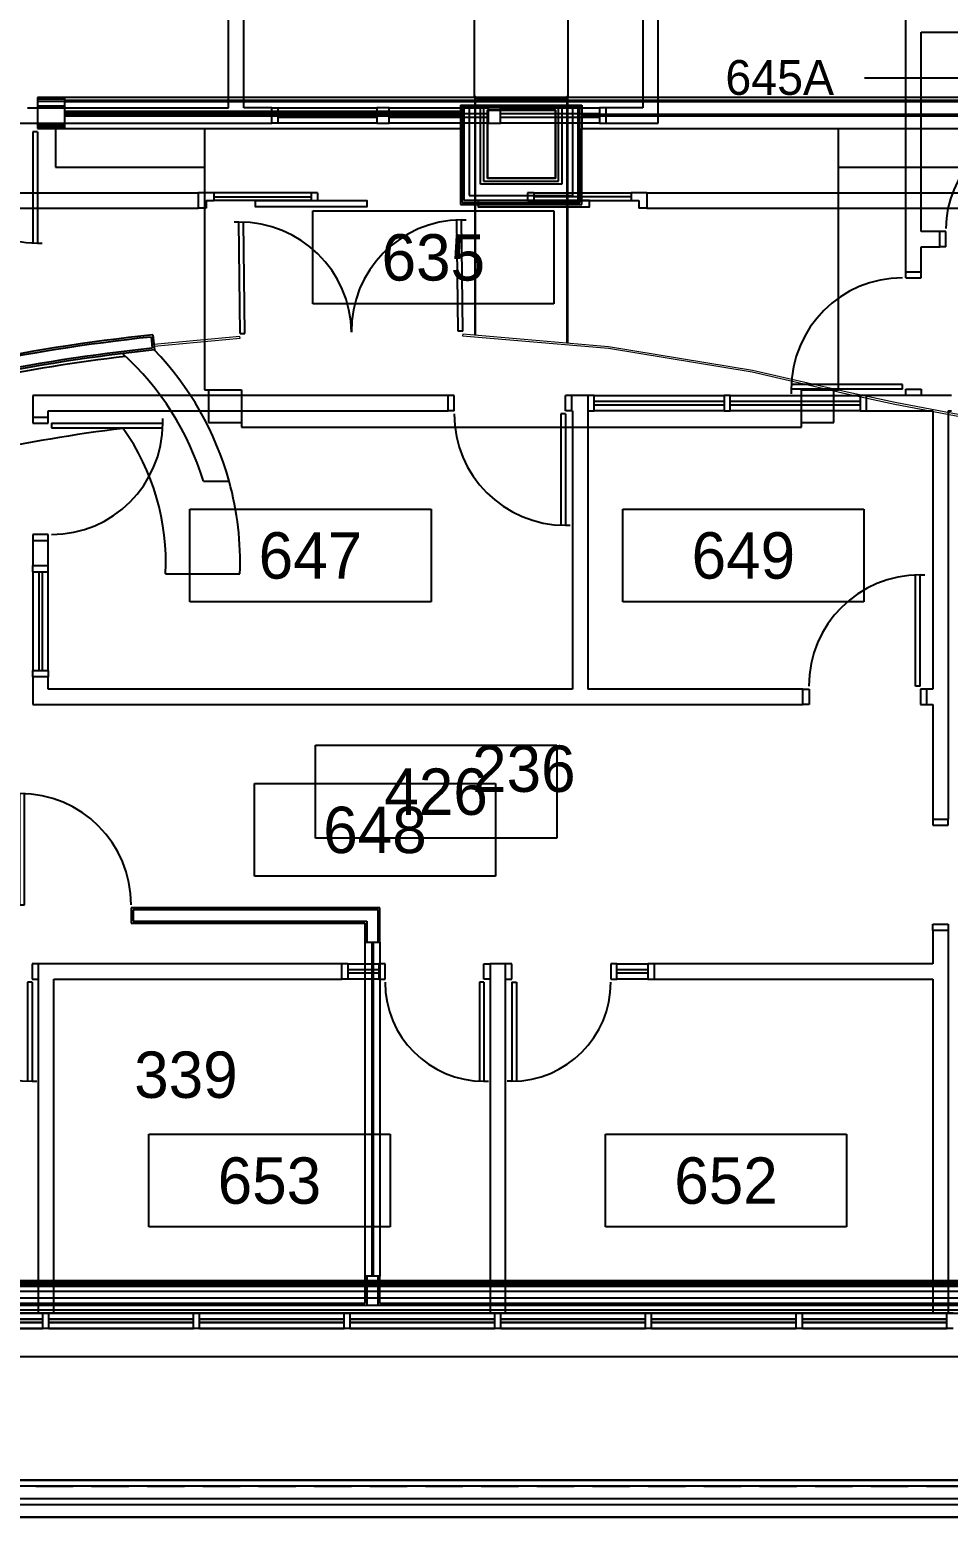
# Model space of a CAD drawing. Header units: inches. Extents: x -219 to 4035, y -10 to 4981.
# Drawn here: x 2569 to 2866, y 2234.5 to 2715.5 of the extents above; entities that cross this region are included whole.
import ezdxf
from ezdxf.enums import TextEntityAlignment as Align

# ---------------------------------------------------------------- set-up
doc = ezdxf.new("R2010")
doc.units = ezdxf.units.IN
doc.header["$LTSCALE"] = 48
doc.header["$MEASUREMENT"] = 0
doc.linetypes.add('HIDDEN', pattern=[0.375, 0.25, -0.125])
doc.layers.get('0').update_dxf_attribs({"color": 13, "linetype": 'CONTINUOUS'})
for name, color, linetype in [('F1-BLDG3', 161, 'CONTINUOUS'), ('F2-BLDG1', 7, 'CONTINUOUS'), ('F2-BLDG2', 2, 'HIDDEN'), ('F2-BLDG3', 161, 'CONTINUOUS'), ('f2-casework1', 4, 'CONTINUOUS'), ('F2-DOOR1', 3, 'CONTINUOUS'), ('F2-RMNOS', 3, 'CONTINUOUS'), ('F3-BLDG1', 7, 'CONTINUOUS'), ('F3-BLDG3', 161, 'CONTINUOUS'), ('F3-BLDG4', 2, 'CONTINUOUS'), ('f3-casework1', 4, 'CONTINUOUS'), ('f3-casework2', 8, 'CONTINUOUS'), ('F3-DOOR1', 3, 'CONTINUOUS'), ('F3-RMNOS', 3, 'CONTINUOUS'), ('F3-WINDOW1', 1, 'CONTINUOUS'), ('F4-BLDG1', 7, 'CONTINUOUS'), ('F4-BLDG3', 161, 'CONTINUOUS'), ('F4-BLDG4', 2, 'CONTINUOUS'), ('F4-DOOR1', 3, 'CONTINUOUS'), ('F4-RMNOS', 3, 'CONTINUOUS'), ('F4-WINDOW1', 1, 'CONTINUOUS'), ('F4-WINDOW2', 4, 'CONTINUOUS'), ('F5-BLDG3', 161, 'CONTINUOUS'), ('F6-BLDG1', 7, 'CONTINUOUS'), ('F6-BLDG3', 161, 'CONTINUOUS'), ('F6-DOOR1', 3, 'CONTINUOUS'), ('F6-DOORJMB', 32, 'CONTINUOUS'), ('F6-RMNOS', 3, 'CONTINUOUS'), ('F6-WINDOW1', 1, 'CONTINUOUS'), ('F6-WINDOW2', 4, 'CONTINUOUS')]:
    doc.layers.add(name, color=color, linetype=linetype)
for name, color, linetype, plot in [('F2-Bldg1A', 8, 'CONTINUOUS', False), ('F2-COLUMN1', 8, 'CONTINUOUS', False), ('F3-Bldg1A', 8, 'CONTINUOUS', False), ('F3-COLUMN1', 8, 'CONTINUOUS', False)]:
    doc.layers.add(name, color=color, linetype=linetype, plot=plot)
doc.styles.add('ORIG-RMNOS', font='noting.shx')
doc.styles.add('RMNOS', font='noting.shx')

# ---------------------------------------------------------------- blocks, each defined once
blk = doc.blocks.new('L-34C1')
for p, q in [((-11, 11), (11, 11)), ((-11, 11), (-11, -11)), ((11, 11), (11, -11)), ((-11, -11), (11, -11))]:
    blk.add_line(p, q)
blk = doc.blocks.new('ADR-36L')
for p, q in [((0, 37), (-1.5, 37)), ((0, 1), (0, 37)), ((1.5, 1), (1.5, 36.97)), ((0, 1), (1.5, 1))]:
    blk.add_line(p, q)
blk.add_arc((0, 1), 36, 0, 90)
blk = doc.blocks.new('ADR-36R')
for p, q in [((-1.5, 1), (-1.5, 36.97)), ((0, 1), (0, 37)), ((0, 37), (1.5, 37)), ((0, 1), (-1.5, 1))]:
    blk.add_line(p, q)
blk.add_arc((0, 1), 36, 90, 180)
blk = doc.blocks.new('ADR-32L')
for p, q in [((0, 33), (-1.5, 33)), ((0, 1), (0, 33)), ((1.5, 1), (1.5, 32.96)), ((0, 1), (1.5, 1))]:
    blk.add_line(p, q)
blk.add_arc((0, 1), 32, 0, 90)
blk = doc.blocks.new('ADR-32R')
for p, q in [((-1.5, 1), (-1.5, 32.96)), ((0, 1), (0, 33)), ((0, 33), (1.5, 33)), ((0, 1), (-1.5, 1))]:
    blk.add_line(p, q)
blk.add_arc((0, 1), 32, 90, 180)
blk = doc.blocks.new('rmnos')
at = {"color": 11}
for p, q in [((-0.40625, 0.15625), (0.40625, 0.15625)), ((-0.40625, -0.15625), (-0.40625, 0.15625)), ((0.40625, 0.15625), (0.40625, -0.15625)), ((0.40625, -0.15625), (-0.40625, -0.15625))]:
    blk.add_line(p, q, dxfattribs=at)
at = {"color": 9, "style": 'ORIG-RMNOS'}
blk.add_attdef('ROOM', text='', height=0.15625, dxfattribs=at).set_placement((0, 0), align=Align.MIDDLE)
blk = doc.blocks.new('ADR-36DL')
for p, q in [((0, 37), (-1.5, 37)), ((0, 1), (0, 37)), ((1.5, 1), (1.5, 36.97)), ((70.5, 1), (70.5, 36.97)), ((72, 1), (72, 37)), ((72, 37), (73.5, 37)), ((0, 1), (1.5, 1)), ((72, 1), (70.5, 1))]:
    blk.add_line(p, q)
for centre, start, end in [((0, 1), 0, 90), ((72, 1), 90, 180)]:
    blk.add_arc(centre, 36, start, end)
blk = doc.blocks.new('RMNOS-1')
at = {"color": 9, "style": 'RMNOS'}
blk.add_attdef('ROOM', text='', height=0.1562, dxfattribs=at).set_placement((0, 0), align=Align.MIDDLE)
blk = doc.blocks.new('RMNOS-2')
at = {"color": 6, "style": 'RMNOS'}
blk.add_attdef('ROOM', text='', height=0.1172, dxfattribs=at).set_placement((0, 0), align=Align.MIDDLE)

msp = doc.modelspace()

# ---------------------------------------------------------------- linework, layer by layer
at = {"layer": 'F1-BLDG3'}
msp.add_line((2427, 2286.5), (2965, 2286.5), dxfattribs=at)
at = {"layer": 'F2-BLDG1'}
for p, q in [((2916.5, 2693.62), (2571.5, 2693.62)), ((2571.5, 2693.62), (2571.5, 2683.5)), ((2571.5, 2683.5), (2708.25, 2683.5)), ((2708.25, 2683.5), (2708.25, 2659)), ((2747.5, 2659), (2747.5, 2683.5)), ((2747.5, 2683.5), (2916.5, 2683.5)), ((2708.25, 2659), (2747.5, 2659)), ((2435.5, 2311), (3016.5, 2311)), ((2427, 2286.5), (2965, 2286.5))]:
    msp.add_line(p, q, dxfattribs=at)
at = {"layer": 'F2-Bldg1A'}
for p, q in [((2580.25, 2693.62), (2580.25, 2683.5)), ((2580.25, 2693), (2571.5, 2693)), ((2571.5, 2692.37), (2580.25, 2692.37)), ((2580.25, 2690.75), (2571.5, 2690.75)), ((2904.25, 2692.56), (2580.25, 2692.56)), ((2904.25, 2692.19), (2580.25, 2692.19)), ((2580.25, 2689.19), (2708.25, 2689.19)), ((2580.25, 2688.69), (2708.25, 2688.69)), ((2708.25, 2691.12), (2708.25, 2683.5)), ((2708.25, 2691.12), (2747.5, 2691.12)), ((2747.5, 2690.5), (2708.25, 2690.5)), ((2708.87, 2690.5), (2708.87, 2659.62)), ((2709.5, 2660.25), (2709.5, 2690.5)), ((2711.12, 2690.5), (2711.12, 2661.87)), ((2714.75, 2665.5), (2714.75, 2690.5)), ((2715.75, 2690.5), (2715.75, 2666.5)), ((2740, 2666.5), (2740, 2690.5)), ((2741, 2690.5), (2741, 2665.5)), ((2744.62, 2661.87), (2744.62, 2690.5)), ((2746.25, 2690.5), (2746.25, 2660.25)), ((2746.87, 2659.62), (2746.87, 2690.5)), ((2747.5, 2691.12), (2747.5, 2683.5)), ((2571.5, 2684.75), (2580.25, 2684.75)), ((2580.25, 2684.12), (2571.5, 2684.12)), ((2580.25, 2688.19), (2708.25, 2688.19)), ((2580.25, 2687.69), (2708.25, 2687.69)), ((2747.5, 2688.19), (2904.25, 2688.19)), ((2747.5, 2687.69), (2904.25, 2687.69)), ((2741, 2665.5), (2714.75, 2665.5)), ((2715.75, 2666.5), (2740, 2666.5)), ((2746.25, 2660.25), (2709.5, 2660.25)), ((2711.12, 2661.87), (2744.62, 2661.87)), ((2708.87, 2659.62), (2746.87, 2659.62)), ((3017.75, 2309.12), (2434.25, 2309.12)), ((2434.87, 2310.38), (3017.13, 2310.38)), ((2434.87, 2309.75), (3017.13, 2309.75)), ((3019.38, 2307.5), (2432.62, 2307.5)), ((2405, 2300.5), (3019.38, 2300.5)), ((3019.38, 2301.5), (2432.62, 2301.5))]:
    msp.add_line(p, q, dxfattribs=at)
at = {"layer": 'F2-BLDG2'}
msp.add_line((2427, 2244.5), (2965, 2244.5), dxfattribs=at)
at = {"layer": 'F2-BLDG3'}
msp.add_lwpolyline([(2717, 2689.5), (2739, 2689.5), (2739, 2667.5), (2717, 2667.5)], close=True, dxfattribs=at)
at = {"layer": 'f2-casework1'}
for p, q in [((2577.37, 2683.5), (2577.37, 2671)), ((2625.5, 2683.5), (2625.5, 2599)), ((2830.5, 2599), (2830.5, 2683.5)), ((2577.37, 2671), (2625.5, 2671)), ((2830.5, 2671), (2904.25, 2671)), ((2625.5, 2599), (2637.5, 2599)), ((2626.75, 2599), (2626.75, 2588.5)), ((2637.5, 2599), (2637.5, 2587)), ((2818.5, 2587), (2818.5, 2599)), ((2818.5, 2599), (2830.5, 2599)), ((2829, 2588.5), (2829, 2599)), ((2626.75, 2588.5), (2637.5, 2588.5)), ((2818.5, 2588.5), (2829, 2588.5)), ((2637.5, 2587), (2818.5, 2587))]:
    msp.add_line(p, q, dxfattribs=at)
at = {"layer": 'F3-BLDG1'}
for p, q in [((2608.8, 2616.82), (2609.31, 2611.98)), ((2601.81, 2431.51), (2601.81, 2426.63)), ((2682.25, 2431.51), (2601.81, 2431.51)), ((2682.25, 2420.5), (2682.25, 2431.51)), ((2601.81, 2426.63), (2677.37, 2426.63)), ((2677.37, 2426.63), (2677.37, 2420.5)), ((2677.37, 2420.5), (2682.25, 2420.5)), ((2682.25, 2312.5), (2677.37, 2312.5)), ((2677.37, 2312.5), (2677.37, 2303.62)), ((2682.25, 2303.62), (2682.25, 2312.5)), ((2677.37, 2303.62), (2563.25, 2303.62)), ((3216.94, 2303.62), (2682.25, 2303.62)), ((2427, 2286.5), (2965, 2286.5))]:
    msp.add_line(p, q, dxfattribs=at)
msp.add_lwpolyline([(2717, 2667.5), (2739, 2667.5), (2739, 2689.5), (2717, 2689.5)], close=True, dxfattribs=at)
for radius, end in [(614.89, 101.91862), (610.01, 101.54754)]:
    msp.add_arc((2673.36, 2005.33), radius, 96.02751, end, dxfattribs=at)
at = {"layer": 'F3-Bldg1A'}
for p, q in [((2608.24, 2616.14), (2608.62, 2612.53)), ((2681.62, 2430.88), (2602.44, 2430.88)), ((2602.44, 2430.88), (2602.44, 2427.26)), ((2681.62, 2420.5), (2681.62, 2430.88)), ((2602.44, 2427.26), (2678, 2427.26)), ((2678, 2427.26), (2678, 2420.5)), ((2678, 2312.5), (2678, 2303)), ((2681.62, 2303), (2681.62, 2312.5)), ((3381.87, 2303), (2262.25, 2303)), ((2363, 2300.5), (3027, 2300.5))]:
    msp.add_line(p, q, dxfattribs=at)
for radius, start, end in [(614.26, 96.08581, 101.87134), (610.64, 96.08615, 101.59542)]:
    msp.add_arc((2673.36, 2005.33), radius, start, end, dxfattribs=at)
at = {"layer": 'F3-BLDG3'}
for p, q in [((2957, 2244.5), (2435, 2244.5)), ((2957, 2234.5), (2435, 2234.5))]:
    msp.add_line(p, q, dxfattribs=at)
at = {"layer": 'F3-BLDG4'}
for p, q in [((2712.78, 2693.88), (2712.78, 2908.12)), ((2743.09, 2693.88), (2743.09, 2908.12)), ((2957, 2240.5), (2435, 2240.5)), ((2957, 2238.5), (2435, 2238.5))]:
    msp.add_line(p, q, dxfattribs=at)
at = {"layer": 'f3-casework1'}
msp.add_line((2612.94, 2539.51), (2636.97, 2539.51), dxfattribs=at)
for centre, radius, start, end in [((2538, 2543.17), 99.03, 15.4255, 44.0037), ((2664.27, 2059.66), 530.94, 97.0412, 102.1802), ((2538, 2543.17), 75.03, 357.2055, 35.3648), ((2538, 2543.17), 99.03, 357.8831, 15.4255)]:
    msp.add_arc(centre, radius, start, end, dxfattribs=at)
at = {"layer": 'f3-casework2'}
msp.add_line((2625.14, 2569.51), (2633.47, 2569.51), dxfattribs=at)
for centre, radius, start, end in [((2664.27, 2059.66), 553.94, 96.6674, 101.6672), ((2538, 2543.17), 91.03, 16.8196, 47.9734)]:
    msp.add_arc(centre, radius, start, end, dxfattribs=at)
at = {"layer": 'F3-WINDOW1', "lineweight": 18}
for p, q in [((2712.78, 2693.88), (2712.78, 2616.72)), ((2713.28, 2693.88), (2712.78, 2693.88)), ((2713.28, 2616.68), (2713.28, 2693.88)), ((2742.34, 2693.63), (2713.53, 2693.63)), ((2713.53, 2693.63), (2713.53, 2693.13)), ((2742.34, 2693.13), (2742.34, 2693.63)), ((2742.59, 2693.88), (2742.59, 2663.38)), ((2743.09, 2693.88), (2742.59, 2693.88)), ((2743.09, 2663.38), (2743.09, 2693.88)), ((2713.53, 2693.13), (2742.34, 2693.13)), ((2742.59, 2663.38), (2743.09, 2663.38)), ((2742.59, 2663.38), (2742.59, 2614.15)), ((2743.09, 2663.38), (2742.59, 2663.38)), ((2743.09, 2614.11), (2743.09, 2663.38)), ((2709.01, 2617.05), (2708.96, 2616.55)), ((2708.96, 2616.55), (2756.1, 2612.48)), ((2756.16, 2612.98), (2709.01, 2617.05)), ((2636.97, 2616.26), (2609.13, 2613.7)), ((2609.18, 2613.2), (2637.01, 2615.76)), ((2637.01, 2615.76), (2636.97, 2616.26)), ((2756.1, 2612.48), (2802.61, 2604.83)), ((2802.71, 2605.33), (2756.16, 2612.98)), ((2802.61, 2604.83), (2833.22, 2597.77)), ((2833.33, 2598.26), (2802.71, 2605.33)), ((2833.22, 2597.77), (2848.78, 2594.42)), ((2848.88, 2594.91), (2833.33, 2598.26)), ((2848.78, 2594.42), (2895.16, 2585.57)), ((2895.25, 2586.06), (2848.88, 2594.91))]:
    msp.add_line(p, q, dxfattribs=at)
at = {"layer": 'F3-WINDOW1'}
for p, q in [((2677.37, 2420.5), (2677.37, 2312.5)), ((2679.56, 2420.5), (2679.56, 2312.5)), ((2680.06, 2420.5), (2680.06, 2312.5)), ((2682.25, 2420.5), (2682.25, 2312.5))]:
    msp.add_line(p, q, dxfattribs=at)
at = {"layer": 'F4-BLDG1'}
for p, q in [((2469.75, 2662.75), (2623.5, 2662.75)), ((2623.5, 2662.75), (2623.5, 2657.75)), ((2768.5, 2662.75), (2922.25, 2662.75)), ((2768.5, 2662.75), (2768.5, 2657.75)), ((2469.75, 2657.75), (2623.5, 2657.75)), ((2768.5, 2657.75), (2922.25, 2657.75))]:
    msp.add_line(p, q, dxfattribs=at)
at = {"layer": 'F4-BLDG3'}
for p, q in [((2965, 2246.5), (2427, 2246.5)), ((2427, 2234.5), (2965, 2234.5))]:
    msp.add_line(p, q, dxfattribs=at)
at = {"layer": 'F4-BLDG4'}
for p, q in [((2427.75, 2305.5), (2964.25, 2305.5)), ((2427, 2286.5), (2965, 2286.5))]:
    msp.add_line(p, q, dxfattribs=at)
at = {"layer": 'F4-DOOR1'}
for points in [[(2642, 2660.25), (2678, 2660.25), (2678, 2658.25), (2642, 2658.25)], [(2750, 2660.25), (2714, 2660.25), (2714, 2658.25), (2750, 2658.25)]]:
    msp.add_lwpolyline(points, close=True, dxfattribs=at)
at = {"layer": 'F4-WINDOW1'}
for p, q in [((2660, 2662.75), (2628.5, 2662.75)), ((2628.5, 2661.5), (2660, 2661.5)), ((2660, 2660.25), (2628.5, 2660.25)), ((2732, 2662.75), (2763.5, 2662.75)), ((2763.5, 2661.5), (2732, 2661.5)), ((2732, 2660.25), (2763.5, 2660.25)), ((2573.18, 2300.5), (2526.45, 2300.5)), ((2621.91, 2300.5), (2575.18, 2300.5)), ((2670.64, 2300.5), (2623.91, 2300.5)), ((2719.36, 2300.5), (2672.64, 2300.5)), ((2768.09, 2300.5), (2721.36, 2300.5)), ((2816.82, 2300.5), (2770.09, 2300.5)), ((2865.55, 2300.5), (2818.82, 2300.5)), ((2573.18, 2298.5), (2526.45, 2298.5)), ((2526.45, 2297.5), (2573.18, 2297.5)), ((2526.45, 2295.5), (2573.18, 2295.5)), ((2621.91, 2298.5), (2575.18, 2298.5)), ((2575.18, 2297.5), (2621.91, 2297.5)), ((2575.18, 2295.5), (2621.91, 2295.5)), ((2670.64, 2298.5), (2623.91, 2298.5)), ((2623.91, 2297.5), (2670.64, 2297.5)), ((2623.91, 2295.5), (2670.64, 2295.5)), ((2719.36, 2298.5), (2672.64, 2298.5)), ((2672.64, 2297.5), (2719.36, 2297.5)), ((2672.64, 2295.5), (2719.36, 2295.5)), ((2768.09, 2298.5), (2721.36, 2298.5)), ((2721.36, 2297.5), (2768.09, 2297.5)), ((2721.36, 2295.5), (2768.09, 2295.5)), ((2816.82, 2298.5), (2770.09, 2298.5)), ((2770.09, 2297.5), (2816.82, 2297.5)), ((2770.09, 2295.5), (2816.82, 2295.5)), ((2865.55, 2298.5), (2818.82, 2298.5)), ((2818.82, 2297.5), (2865.55, 2297.5)), ((2818.82, 2295.5), (2865.55, 2295.5))]:
    msp.add_line(p, q, dxfattribs=at)
at = {"layer": 'F4-WINDOW2'}
for p, q in [((2628.5, 2662.75), (2623.5, 2662.75)), ((2626, 2660.25), (2626, 2657.75)), ((2626, 2660.25), (2628.5, 2660.25)), ((2628.5, 2662.75), (2628.5, 2660.25)), ((2660, 2662.75), (2660, 2660.25)), ((2662, 2662.75), (2660, 2662.75)), ((2660, 2660.25), (2662, 2660.25)), ((2662, 2662.75), (2662, 2660.25)), ((2730, 2662.75), (2730, 2660.25)), ((2732, 2662.75), (2730, 2662.75)), ((2730, 2660.25), (2732, 2660.25)), ((2732, 2662.75), (2732, 2660.25)), ((2763.5, 2662.75), (2763.5, 2660.25)), ((2768.5, 2662.75), (2763.5, 2662.75)), ((2763.5, 2660.25), (2766, 2660.25)), ((2766, 2660.25), (2766, 2657.75)), ((2626, 2657.75), (2623.5, 2657.75)), ((2768.5, 2657.75), (2766, 2657.75)), ((2573.18, 2295.5), (2573.18, 2300.5)), ((2573.18, 2300.5), (2575.18, 2300.5)), ((2575.18, 2295.5), (2575.18, 2300.5)), ((2621.91, 2295.5), (2621.91, 2300.5)), ((2621.91, 2300.5), (2623.91, 2300.5)), ((2623.91, 2295.5), (2623.91, 2300.5)), ((2670.64, 2295.5), (2670.64, 2300.5)), ((2670.64, 2300.5), (2672.64, 2300.5)), ((2672.64, 2295.5), (2672.64, 2300.5)), ((2719.36, 2295.5), (2719.36, 2300.5)), ((2719.36, 2300.5), (2721.36, 2300.5)), ((2721.36, 2295.5), (2721.36, 2300.5)), ((2768.09, 2295.5), (2768.09, 2300.5)), ((2768.09, 2300.5), (2770.09, 2300.5)), ((2770.09, 2295.5), (2770.09, 2300.5)), ((2816.82, 2295.5), (2816.82, 2300.5)), ((2816.82, 2300.5), (2818.82, 2300.5)), ((2818.82, 2295.5), (2818.82, 2300.5)), ((2865.55, 2295.5), (2865.55, 2300.5)), ((2865.55, 2300.5), (2867.55, 2300.5)), ((2575.18, 2295.5), (2573.18, 2295.5)), ((2623.91, 2295.5), (2621.91, 2295.5)), ((2672.64, 2295.5), (2670.64, 2295.5)), ((2721.36, 2295.5), (2719.36, 2295.5)), ((2770.09, 2295.5), (2768.09, 2295.5)), ((2818.82, 2295.5), (2816.82, 2295.5)), ((2867.55, 2295.5), (2865.55, 2295.5))]:
    msp.add_line(p, q, dxfattribs=at)
at = {"layer": 'F5-BLDG3'}
msp.add_lwpolyline([(1633, 2234.5), (2263, 2234.5), (2263, 2285.5), (2291, 2285.5), (2291, 2268.5), (2377, 2268.5), (2377, 2285.5), (2405, 2285.5), (2405, 2234.5), (2987, 2234.5), (2987, 2285.5), (3015, 2285.5), (3015, 2268.5), (3101, 2268.5), (3101, 2285.5)], dxfattribs=at)
at = {"layer": 'F6-BLDG1'}
for p, q in [((2638.25, 2690.25), (2638.25, 2778.75)), ((2633.25, 2690.25), (2633.25, 2742)), ((2767.25, 2736.75), (2767.25, 2690.25)), ((2772.25, 2685.25), (2772.25, 2736.75)), ((2852.25, 2637.25), (2852.25, 2719.75)), ((2857.25, 2650.25), (2857.25, 2714.75)), ((2857.25, 2714.75), (2899.25, 2714.75)), ((2568.25, 2690.25), (2633.25, 2690.25)), ((2647.25, 2690.25), (2638.25, 2690.25)), ((2647.25, 2685.25), (2647.25, 2690.25)), ((2767.25, 2690.25), (2755.25, 2690.25)), ((2755.25, 2690.25), (2755.25, 2685.25)), ((2563.25, 2685.25), (2647.25, 2685.25)), ((2755.25, 2685.25), (2772.25, 2685.25)), ((2863.25, 2650.25), (2857.25, 2650.25)), ((2863.25, 2645.25), (2863.25, 2650.25)), ((2857.25, 2637.25), (2857.25, 2645.25)), ((2857.25, 2645.25), (2863.25, 2645.25)), ((2852.25, 2637.25), (2857.25, 2637.25)), ((2570, 2597.25), (2570, 2590.25)), ((2704.25, 2597.25), (2570, 2597.25)), ((2704.25, 2592.25), (2704.25, 2597.25)), ((2749.5, 2597.25), (2744.25, 2597.25)), ((2744.25, 2592.25), (2744.25, 2597.25)), ((2749.5, 2597.25), (2749.5, 2502.25)), ((2839.5, 2597.25), (2839.5, 2592.25)), ((2867, 2597.25), (2839.5, 2597.25)), ((2570, 2590.25), (2575, 2590.25)), ((2575, 2590.25), (2575, 2592.25)), ((2575, 2592.25), (2704.25, 2592.25)), ((2744.25, 2592.25), (2744.5, 2592.25)), ((2744.5, 2592.25), (2744.5, 2502.25)), ((2839.5, 2592.25), (2861, 2592.25)), ((2861, 2592.25), (2861, 2502.25)), ((2866, 2592.25), (2867, 2592.25)), ((2866, 2592.25), (2866, 2460.25)), ((2570, 2550.25), (2570, 2542.25)), ((2575, 2550.25), (2570, 2550.25)), ((2575, 2542.25), (2575, 2550.25)), ((2570, 2542.25), (2575, 2542.25)), ((2575, 2506.25), (2570, 2506.25)), ((2570, 2506.25), (2570, 2497.25)), ((2575, 2502.25), (2575, 2506.25)), ((2744.5, 2502.25), (2575, 2502.25)), ((2818.98, 2502.25), (2749.5, 2502.25)), ((2818.98, 2497.25), (2818.98, 2502.25)), ((2861, 2502.25), (2858.98, 2502.25)), ((2858.98, 2502.25), (2858.98, 2497.25)), ((2570, 2497.25), (2818.98, 2497.25)), ((2858.98, 2497.25), (2861, 2497.25)), ((2861, 2497.25), (2861, 2460.25)), ((2861, 2460.25), (2866, 2460.25)), ((2861, 2424.25), (2861, 2413.5)), ((2866, 2424.25), (2861, 2424.25)), ((2866, 2424.25), (2866, 2300.5)), ((2669.88, 2413.5), (2571.74, 2413.5)), ((2571.74, 2413.5), (2571.74, 2300.5)), ((2669.88, 2408.5), (2669.88, 2413.5)), ((2722.88, 2413.5), (2717.88, 2413.5)), ((2717.88, 2413.5), (2717.88, 2300.5)), ((2722.88, 2300.5), (2722.88, 2413.5)), ((2861, 2413.5), (2770.88, 2413.5)), ((2770.88, 2413.5), (2770.88, 2408.5)), ((2576.74, 2300.5), (2576.74, 2408.5)), ((2576.74, 2408.5), (2669.88, 2408.5)), ((2770.88, 2408.5), (2861, 2408.5)), ((2861, 2408.5), (2861, 2300.5)), ((2571.68, 2300.5), (2576.68, 2300.5)), ((2571.74, 2300.5), (2576.74, 2300.5)), ((2717.86, 2300.5), (2722.86, 2300.5)), ((2717.88, 2300.5), (2722.88, 2300.5)), ((2861, 2300.5), (2866, 2300.5))]:
    msp.add_line(p, q, dxfattribs=at)
at = {"layer": 'F6-BLDG3'}
for p, q in [((2427, 2246.5), (2965, 2246.5)), ((2427, 2234.5), (2965, 2234.5))]:
    msp.add_line(p, q, dxfattribs=at)
at = {"layer": 'F6-DOORJMB'}
for p, q in [((2865.25, 2650.25), (2863.25, 2650.25)), ((2865.25, 2645.25), (2865.25, 2650.25)), ((2865.25, 2645.25), (2863.25, 2645.25)), ((2852.25, 2635.25), (2852.25, 2637.25)), ((2857.25, 2635.25), (2857.25, 2637.25)), ((2852.25, 2635.25), (2857.25, 2635.25)), ((2852.25, 2597.25), (2852.25, 2599.25)), ((2852.25, 2599.25), (2857.25, 2599.25)), ((2857.25, 2599.25), (2857.25, 2597.25)), ((2706.25, 2597.25), (2704.25, 2597.25)), ((2706.25, 2592.25), (2706.25, 2597.25)), ((2742.25, 2592.25), (2742.25, 2597.25)), ((2744.25, 2597.25), (2742.25, 2597.25)), ((2570, 2590.25), (2570, 2588.25)), ((2570, 2588.25), (2575, 2588.25)), ((2575, 2588.25), (2575, 2590.25)), ((2706.25, 2592.25), (2704.25, 2592.25)), ((2744.25, 2592.25), (2742.25, 2592.25)), ((2570, 2552.25), (2570, 2550.25)), ((2575, 2552.25), (2570, 2552.25)), ((2575, 2550.25), (2575, 2552.25)), ((2818.98, 2502.25), (2820.98, 2502.25)), ((2820.98, 2502.25), (2820.98, 2497.25)), ((2858.98, 2502.25), (2856.98, 2502.25)), ((2856.98, 2502.25), (2856.98, 2497.25)), ((2820.98, 2497.25), (2818.98, 2497.25)), ((2856.98, 2497.25), (2858.98, 2497.25)), ((2861, 2460.25), (2861, 2458.25)), ((2861, 2458.25), (2866, 2458.25)), ((2866, 2458.25), (2866, 2460.25)), ((2861, 2424.25), (2861, 2426.25)), ((2861, 2426.25), (2866, 2426.25)), ((2866, 2426.25), (2866, 2424.25))]:
    msp.add_line(p, q, dxfattribs=at)
at = {"layer": 'F6-RMNOS', "color": 4}
for p, q in [((2858.5, 2699.87), (2838.88, 2699.87)), ((2870.5, 2699.87), (2858.5, 2699.87))]:
    msp.add_line(p, q, dxfattribs=at)
at = {"layer": 'F6-WINDOW1'}
for p, q in [((2649.25, 2690.25), (2681.25, 2690.25)), ((2685.25, 2690.25), (2717.25, 2690.25)), ((2721.25, 2690.25), (2753.25, 2690.25)), ((2681.25, 2688.25), (2649.25, 2688.25)), ((2649.25, 2687.25), (2681.25, 2687.25)), ((2681.25, 2685.25), (2649.25, 2685.25)), ((2717.25, 2688.25), (2685.25, 2688.25)), ((2685.25, 2687.25), (2717.25, 2687.25)), ((2717.25, 2685.25), (2685.25, 2685.25)), ((2753.25, 2688.25), (2721.25, 2688.25)), ((2721.25, 2687.25), (2753.25, 2687.25)), ((2753.25, 2685.25), (2721.25, 2685.25)), ((2751.5, 2597.25), (2793.5, 2597.25)), ((2793.5, 2595.25), (2751.5, 2595.25)), ((2751.5, 2594.25), (2793.5, 2594.25)), ((2795.5, 2597.25), (2837.5, 2597.25)), ((2837.5, 2595.25), (2795.5, 2595.25)), ((2795.5, 2594.25), (2837.5, 2594.25)), ((2793.5, 2592.25), (2751.5, 2592.25)), ((2837.5, 2592.25), (2795.5, 2592.25)), ((2570, 2540.25), (2570, 2508.25)), ((2572, 2508.25), (2572, 2540.25)), ((2573, 2540.25), (2573, 2508.25)), ((2575, 2508.25), (2575, 2540.25)), ((2671.88, 2413.5), (2681.88, 2413.5)), ((2681.88, 2411.5), (2671.88, 2411.5)), ((2671.88, 2410.5), (2681.88, 2410.5)), ((2758.88, 2413.5), (2768.88, 2413.5)), ((2768.88, 2411.5), (2758.88, 2411.5)), ((2758.88, 2410.5), (2768.88, 2410.5)), ((2681.88, 2408.5), (2671.88, 2408.5)), ((2768.88, 2408.5), (2758.88, 2408.5)), ((2526.45, 2300.5), (2573.18, 2300.5)), ((2575.18, 2300.5), (2621.91, 2300.5)), ((2623.91, 2300.5), (2670.64, 2300.5)), ((2672.64, 2300.5), (2719.36, 2300.5)), ((2721.36, 2300.5), (2768.09, 2300.5)), ((2770.09, 2300.5), (2816.82, 2300.5)), ((2818.82, 2300.5), (2865.55, 2300.5)), ((2526.45, 2298.5), (2573.18, 2298.5)), ((2573.18, 2297.5), (2526.45, 2297.5)), ((2573.18, 2295.5), (2526.45, 2295.5)), ((2575.18, 2298.5), (2621.91, 2298.5)), ((2621.91, 2297.5), (2575.18, 2297.5)), ((2621.91, 2295.5), (2575.18, 2295.5)), ((2623.91, 2298.5), (2670.64, 2298.5)), ((2670.64, 2297.5), (2623.91, 2297.5)), ((2670.64, 2295.5), (2623.91, 2295.5)), ((2672.64, 2298.5), (2719.36, 2298.5)), ((2719.36, 2297.5), (2672.64, 2297.5)), ((2719.36, 2295.5), (2672.64, 2295.5)), ((2721.36, 2298.5), (2768.09, 2298.5)), ((2768.09, 2297.5), (2721.36, 2297.5)), ((2768.09, 2295.5), (2721.36, 2295.5)), ((2770.09, 2298.5), (2816.82, 2298.5)), ((2816.82, 2297.5), (2770.09, 2297.5)), ((2816.82, 2295.5), (2770.09, 2295.5)), ((2818.82, 2298.5), (2865.55, 2298.5)), ((2865.55, 2297.5), (2818.82, 2297.5)), ((2865.55, 2295.5), (2818.82, 2295.5))]:
    msp.add_line(p, q, dxfattribs=at)
at = {"layer": 'F6-WINDOW2'}
for p, q in [((2647.25, 2690.25), (2649.25, 2690.25)), ((2649.25, 2690.25), (2649.25, 2685.25)), ((2681.25, 2690.25), (2681.25, 2685.25)), ((2685.25, 2690.25), (2681.25, 2690.25)), ((2685.25, 2685.25), (2685.25, 2690.25)), ((2717.25, 2690.25), (2717.25, 2685.25)), ((2721.25, 2690.25), (2717.25, 2690.25)), ((2721.25, 2685.25), (2721.25, 2690.25)), ((2755.25, 2690.25), (2753.25, 2690.25)), ((2753.25, 2690.25), (2753.25, 2685.25)), ((2649.25, 2685.25), (2647.25, 2685.25)), ((2681.25, 2685.25), (2685.25, 2685.25)), ((2717.25, 2685.25), (2721.25, 2685.25)), ((2753.25, 2685.25), (2755.25, 2685.25)), ((2751.5, 2597.25), (2749.5, 2597.25)), ((2751.5, 2592.25), (2751.5, 2597.25)), ((2795.5, 2597.25), (2793.5, 2597.25)), ((2793.5, 2597.25), (2793.5, 2592.25)), ((2795.5, 2592.25), (2795.5, 2597.25)), ((2839.5, 2597.25), (2837.5, 2597.25)), ((2837.5, 2597.25), (2837.5, 2592.25)), ((2749.5, 2592.25), (2751.5, 2592.25)), ((2793.5, 2592.25), (2795.5, 2592.25)), ((2837.5, 2592.25), (2839.5, 2592.25)), ((2570, 2540.25), (2570, 2542.25)), ((2570, 2540.25), (2575, 2540.25)), ((2575, 2540.25), (2575, 2542.25)), ((2570, 2506.25), (2570, 2508.25)), ((2570, 2508.25), (2575, 2508.25)), ((2575, 2508.25), (2575, 2506.25)), ((2571.74, 2413.5), (2569.74, 2413.5)), ((2569.74, 2413.5), (2569.74, 2408.5)), ((2671.88, 2413.5), (2669.88, 2413.5)), ((2671.88, 2413.5), (2671.88, 2408.5)), ((2683.88, 2413.5), (2681.88, 2413.5)), ((2681.88, 2413.5), (2681.88, 2408.5)), ((2683.88, 2408.5), (2683.88, 2413.5)), ((2715.88, 2408.5), (2715.88, 2413.5)), ((2715.88, 2413.5), (2717.88, 2413.5)), ((2724.88, 2413.5), (2722.88, 2413.5)), ((2724.88, 2408.5), (2724.88, 2413.5)), ((2758.88, 2413.5), (2756.88, 2413.5)), ((2756.88, 2413.5), (2756.88, 2408.5)), ((2758.88, 2408.5), (2758.88, 2413.5)), ((2770.88, 2413.5), (2768.88, 2413.5)), ((2768.88, 2413.5), (2768.88, 2408.5)), ((2569.74, 2408.5), (2571.74, 2408.5)), ((2671.88, 2408.5), (2669.88, 2408.5)), ((2681.88, 2408.5), (2683.88, 2408.5)), ((2717.88, 2408.5), (2715.88, 2408.5)), ((2722.88, 2408.5), (2724.88, 2408.5)), ((2756.88, 2408.5), (2758.88, 2408.5)), ((2768.88, 2408.5), (2770.88, 2408.5)), ((2573.18, 2295.5), (2573.18, 2300.5)), ((2575.18, 2300.5), (2573.18, 2300.5)), ((2575.18, 2295.5), (2575.18, 2300.5)), ((2621.91, 2295.5), (2621.91, 2300.5)), ((2623.91, 2300.5), (2621.91, 2300.5)), ((2623.91, 2295.5), (2623.91, 2300.5)), ((2670.64, 2295.5), (2670.64, 2300.5)), ((2672.64, 2300.5), (2670.64, 2300.5)), ((2672.64, 2295.5), (2672.64, 2300.5)), ((2719.36, 2295.5), (2719.36, 2300.5)), ((2721.36, 2300.5), (2719.36, 2300.5)), ((2721.36, 2295.5), (2721.36, 2300.5)), ((2768.09, 2295.5), (2768.09, 2300.5)), ((2770.09, 2300.5), (2768.09, 2300.5)), ((2770.09, 2295.5), (2770.09, 2300.5)), ((2816.82, 2295.5), (2816.82, 2300.5)), ((2818.82, 2300.5), (2816.82, 2300.5)), ((2818.82, 2295.5), (2818.82, 2300.5)), ((2865.55, 2295.5), (2865.55, 2300.5)), ((2867.55, 2300.5), (2865.55, 2300.5)), ((2575.18, 2295.5), (2573.18, 2295.5)), ((2623.91, 2295.5), (2621.91, 2295.5)), ((2672.64, 2295.5), (2670.64, 2295.5)), ((2721.36, 2295.5), (2719.36, 2295.5)), ((2770.09, 2295.5), (2768.09, 2295.5)), ((2818.82, 2295.5), (2816.82, 2295.5)), ((2867.55, 2295.5), (2865.55, 2295.5))]:
    msp.add_line(p, q, dxfattribs=at)

# ---------------------------------------------------------------- block references
at = {"layer": 'F2-COLUMN1'}
msp.add_blockref('L-34C1', (2728, 2678.5), dxfattribs=at)
at = {"layer": 'F2-DOOR1', "rotation": 180}
msp.add_blockref('ADR-36DL', (2571.5, 2683.5), dxfattribs=at)
at = {"layer": 'F2-RMNOS'}
ref = msp.add_blockref('RMNOS-1', (2728.76, 2476.55), dxfattribs=dict(at, xscale=96, yscale=96, zscale=96))
ref.add_attrib('ROOM', '236', dxfattribs={"layer": '0', "color": 9, "height": 15, "style": 'RMNOS'}).set_placement((2728.76, 2476.55), align=Align.MIDDLE)
at = {"layer": 'F3-COLUMN1'}
msp.add_blockref('L-34C1', (2728, 2678.5), dxfattribs=at)
at = {"layer": 'F3-DOOR1', "rotation": 0.628415031487043}
msp.add_blockref('ADR-36DL', (2637.01, 2616.26), dxfattribs=at)
at = {"layer": 'F3-DOOR1'}
msp.add_blockref('ADR-36L', (2565.81, 2431.51), dxfattribs=at)
at = {"layer": 'F3-RMNOS'}
ref = msp.add_blockref('RMNOS-1', (2619.5, 2377.6), dxfattribs=dict(at, xscale=96, yscale=96, zscale=96))
ref.add_attrib('ROOM', '339', dxfattribs={"layer": '0', "color": 9, "height": 15, "style": 'RMNOS'}).set_placement((2619.5, 2377.6), align=Align.MIDDLE)
at = {"layer": 'F4-RMNOS'}
ref = msp.add_blockref('rmnos', (2700.38, 2469.12), dxfattribs=dict(at, xscale=96, yscale=96, zscale=96))
ref.add_attrib('ROOM', '426', dxfattribs={"layer": '0', "color": 9, "height": 15, "style": 'ORIG-RMNOS'}).set_placement((2700.38, 2469.12), align=Align.MIDDLE)
at = {"layer": 'F6-DOOR1'}
for name, p in [('ADR-32R', (2897.25, 2650.25)), ('ADR-36R', (2856.92, 2502.25))]:
    msp.add_blockref(name, p, dxfattribs=at)
for name, p, rotation in [('ADR-36L', (2852.25, 2599.25), 89.99999999999999), ('ADR-36L', (2575, 2588.25), 270), ('ADR-36L', (2742.25, 2592.25), 180), ('ADR-32L', (2569.74, 2408.5), 180), ('ADR-32L', (2715.88, 2408.5), 180), ('ADR-32R', (2724.88, 2408.5), 180)]:
    msp.add_blockref(name, p, dxfattribs=dict(at, rotation=rotation))
at = {"layer": 'F6-RMNOS'}
ref = msp.add_blockref('RMNOS-2', (2811.5, 2700.06), dxfattribs=dict(at, xscale=96, yscale=96, zscale=96))
ref.add_attrib('ROOM', '645A', dxfattribs={"layer": '0', "color": 6, "height": 11.25, "style": 'RMNOS'}).set_placement((2811.5, 2700.06), align=Align.MIDDLE)
ref = msp.add_blockref('rmnos', (2699.5, 2641.88), dxfattribs=dict(at, xscale=96, yscale=96, zscale=96))
ref.add_attrib('ROOM', '635', dxfattribs={"layer": '0', "color": 9, "height": 15, "style": 'ORIG-RMNOS'}).set_placement((2699.5, 2641.88), align=Align.MIDDLE)
ref = msp.add_blockref('rmnos', (2659.75, 2545.5), dxfattribs=dict(at, xscale=96, yscale=96, zscale=96))
ref.add_attrib('ROOM', '647', dxfattribs={"layer": '0', "color": 9, "height": 15, "style": 'ORIG-RMNOS'}).set_placement((2659.75, 2545.5), align=Align.MIDDLE)
ref = msp.add_blockref('rmnos', (2799.75, 2545.5), dxfattribs=dict(at, xscale=96, yscale=96, zscale=96))
ref.add_attrib('ROOM', '649', dxfattribs={"layer": '0', "color": 9, "height": 15, "style": 'ORIG-RMNOS'}).set_placement((2799.75, 2545.5), align=Align.MIDDLE)
ref = msp.add_blockref('rmnos', (2680.63, 2456.75), dxfattribs=dict(at, xscale=96, yscale=96, zscale=96))
ref.add_attrib('ROOM', '648', dxfattribs={"layer": '0', "color": 9, "height": 15, "style": 'ORIG-RMNOS'}).set_placement((2680.63, 2456.75), align=Align.MIDDLE)
ref = msp.add_blockref('rmnos', (2646.5, 2343.37), dxfattribs=dict(at, xscale=96, yscale=96, zscale=96))
ref.add_attrib('ROOM', '653', dxfattribs={"layer": '0', "color": 9, "height": 15, "style": 'ORIG-RMNOS'}).set_placement((2646.5, 2343.37), align=Align.MIDDLE)
ref = msp.add_blockref('rmnos', (2794.13, 2343.37), dxfattribs=dict(at, xscale=96, yscale=96, zscale=96))
ref.add_attrib('ROOM', '652', dxfattribs={"layer": '0', "color": 9, "height": 15, "style": 'ORIG-RMNOS'}).set_placement((2794.13, 2343.37), align=Align.MIDDLE)

doc.saveas('drawing.dxf')
